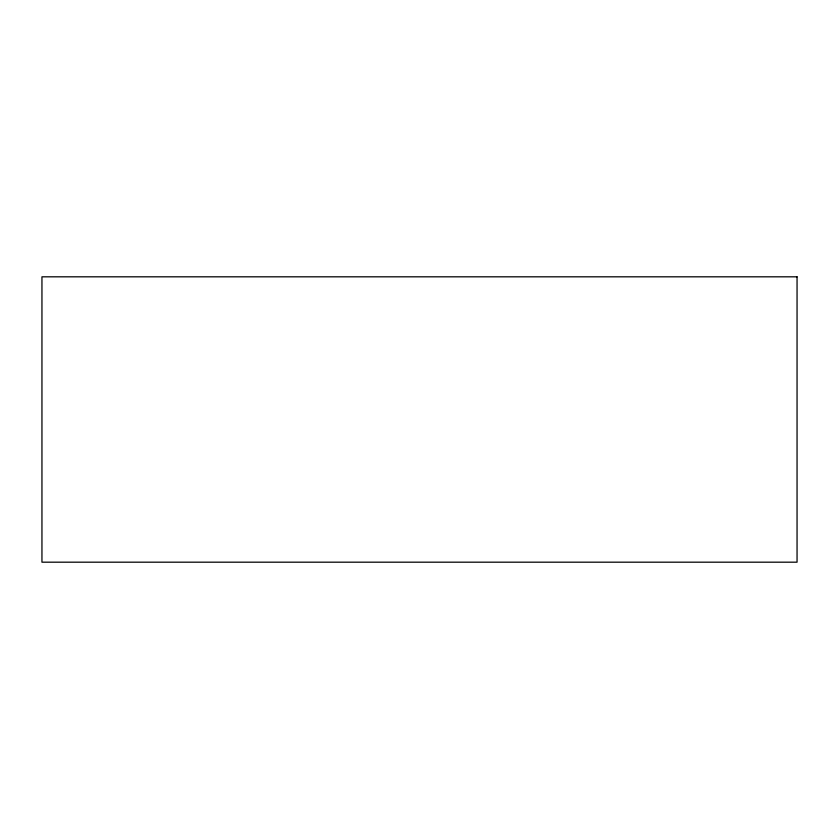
<?xml version="1.0" encoding="UTF-8"?>
<svg xmlns="http://www.w3.org/2000/svg" width="839" height="839" viewBox="0 0 839 839"><rect width="100%" height="100%" fill="white"/><g stroke="black" fill="none" stroke-linecap="round" stroke-linejoin="round"><path stroke-width="1.26" d="M797.05 276.818L41.95 276.818L41.95 562.182L797.05 562.182L797.05 276.818"/></g></svg>
